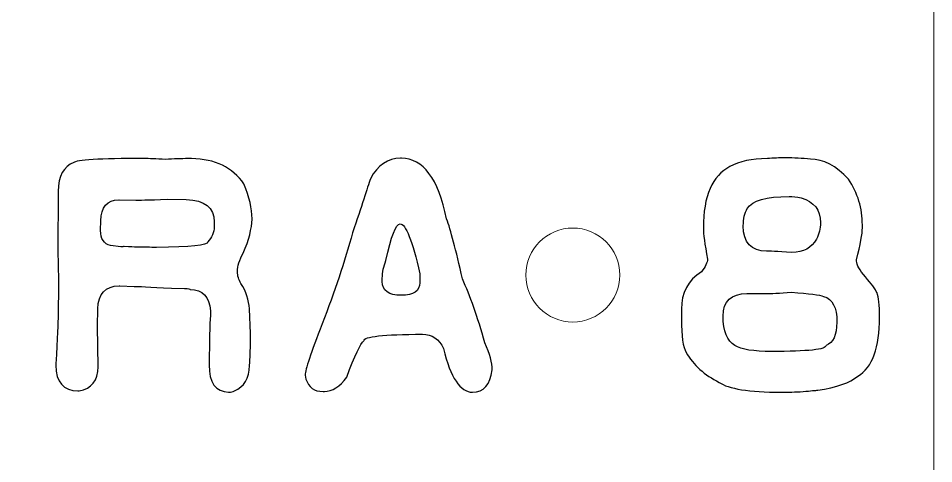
# Model space of a CAD drawing. Header units: centimetres. Extents: x -13.1 to 12.9, y -13 to 13.
# Drawn here: x 9.832 to 12.95, y 4.355 to 5.871 of the extents above; entities that cross this region are included whole.
import ezdxf

# ---------------------------------------------------------------- set-up
doc = ezdxf.new("R2010")
doc.units = ezdxf.units.CM
doc.header["$MEASUREMENT"] = 0
doc.layers.add('Layer 1', color=7, linetype='Continuous')

msp = doc.modelspace()

# ---------------------------------------------------------------- linework, layer by layer
at = {"layer": 'Layer 1', "color": 250, "lineweight": 9}
msp.add_open_spline([(-12.85, 12.98), (-12.85, 12.98), (12.75, 12.98), (12.75, 12.98), (12.75, 12.98), (12.86, 12.98), (12.95, 12.88999), (12.95, 12.78), (12.95, 12.78), (12.95, 12.78), (12.95, -12.82), (12.95, -12.82), (12.95, -12.82), (12.95, -12.93001), (12.86, -13.02), (12.75, -13.02), (12.75, -13.02), (12.75, -13.02), (-12.85, -13.02), (-12.85, -13.02), (-12.85, -13.02), (-12.96, -13.02), (-13.05, -12.93001), (-13.05, -12.82), (-13.05, -12.82), (-13.05, -12.82), (-13.05, 12.78), (-13.05, 12.78), (-13.05, 12.78), (-13.05, 12.88999), (-12.96, 12.98), (-12.85, 12.98)], degree=3, knots=[0, 0, 0, 0, 0.1111111, 0.1111111, 0.1111111, 0.1111111, 0.2222222, 0.2222222, 0.2222222, 0.2222222, 0.3333333, 0.3333333, 0.3333333, 0.3333333, 0.4444444, 0.4444444, 0.4444444, 0.4444444, 0.5555556, 0.5555556, 0.5555556, 0.5555556, 0.6666667, 0.6666667, 0.6666667, 0.6666667, 0.7777778, 0.7777778, 0.7777778, 0.7777778, 1, 1, 1, 1], dxfattribs=at)
at = {"layer": 'Layer 1', "color": 177}
for points, knots in [([(11.13443, 5.39403), (11.13443, 5.39403), (11.13697, 5.39403), (11.13697, 5.39403), (11.13697, 5.39403), (11.21105, 5.39403), (11.26249, 5.32524), (11.29127, 5.18766), (11.29127, 5.18766), (11.30461, 5.15083), (11.3226, 5.08288), (11.34525, 4.98361), (11.34525, 4.98361), (11.37086, 4.92646), (11.39647, 4.85407), (11.42166, 4.76602), (11.42166, 4.76602), (11.43817, 4.72834), (11.44643, 4.69765), (11.44643, 4.67415), (11.44643, 4.67415), (11.44029, 4.62335), (11.41785, 4.59795), (11.37933, 4.59795), (11.37933, 4.59795), (11.33763, 4.59795), (11.30461, 4.64727), (11.28027, 4.74612), (11.28027, 4.74612), (11.26566, 4.77872), (11.24196, 4.79501), (11.20894, 4.79501), (11.20894, 4.79501), (11.0758, 4.79501), (11.00912, 4.78761), (11.00912, 4.77279), (11.00912, 4.77279), (10.99769, 4.76369), (10.97822, 4.72262), (10.95091, 4.64939), (10.95091, 4.64939), (10.92742, 4.61679), (10.90202, 4.60028), (10.87471, 4.60028), (10.87471, 4.60028), (10.87471, 4.60028), (10.87027, 4.60028), (10.87027, 4.60028), (10.87027, 4.60028), (10.83979, 4.60028), (10.82032, 4.61446), (10.81206, 4.64261), (10.81206, 4.64261), (10.81206, 4.64261), (10.80952, 4.65616), (10.80952, 4.65616), (10.80952, 4.65616), (10.80952, 4.67352), (10.82899, 4.73194), (10.86773, 4.831), (10.86773, 4.831), (10.90964, 4.93979), (10.94393, 5.04288), (10.97081, 5.14045), (10.97081, 5.14045), (11.00129, 5.23147), (11.02161, 5.29285), (11.03156, 5.3246), (11.03156, 5.3246), (11.05675, 5.37096), (11.09104, 5.39403), (11.13443, 5.39403)], [0, 0, 0, 0, 0.0526316, 0.0526316, 0.0526316, 0.0526316, 0.1052632, 0.1052632, 0.1052632, 0.1052632, 0.1578947, 0.1578947, 0.1578947, 0.1578947, 0.2105263, 0.2105263, 0.2105263, 0.2105263, 0.2631579, 0.2631579, 0.2631579, 0.2631579, 0.3157895, 0.3157895, 0.3157895, 0.3157895, 0.3684211, 0.3684211, 0.3684211, 0.3684211, 0.4210526, 0.4210526, 0.4210526, 0.4210526, 0.4736842, 0.4736842, 0.4736842, 0.4736842, 0.5263158, 0.5263158, 0.5263158, 0.5263158, 0.5789474, 0.5789474, 0.5789474, 0.5789474, 0.6315789, 0.6315789, 0.6315789, 0.6315789, 0.6842105, 0.6842105, 0.6842105, 0.6842105, 0.7368421, 0.7368421, 0.7368421, 0.7368421, 0.7894737, 0.7894737, 0.7894737, 0.7894737, 0.8421053, 0.8421053, 0.8421053, 0.8421053, 0.8947368, 0.8947368, 0.8947368, 0.8947368, 1, 1, 1, 1]), ([(12.38346, 5.39298), (12.4042, 5.39467), (12.42452, 5.39552), (12.44484, 5.39552), (12.44484, 5.39552), (12.47384, 5.39552), (12.5022, 5.39403), (12.53035, 5.39107), (12.53035, 5.39107), (12.57459, 5.39107), (12.61777, 5.36842), (12.6601, 5.32291), (12.6601, 5.32291), (12.69143, 5.27571), (12.70709, 5.22364), (12.70709, 5.1667), (12.70709, 5.1667), (12.70709, 5.1667), (12.70709, 5.15739), (12.70709, 5.15739), (12.70709, 5.15739), (12.70709, 5.13707), (12.70053, 5.10088), (12.6872, 5.04881), (12.6872, 5.04881), (12.6872, 5.04881), (12.6872, 5.04394), (12.6872, 5.04394), (12.6872, 5.04394), (12.6872, 5.03103), (12.69736, 5.01325), (12.71768, 4.99017), (12.71768, 4.99017), (12.738, 4.96731), (12.75112, 4.94911), (12.75705, 4.93556), (12.75705, 4.93556), (12.76297, 4.92223), (12.76594, 4.89492), (12.76594, 4.85344), (12.76594, 4.85344), (12.76594, 4.74972), (12.74117, 4.68262), (12.69164, 4.65193), (12.69164, 4.65193), (12.66518, 4.63055), (12.61968, 4.61447), (12.55512, 4.60431), (12.55512, 4.60431), (12.54813, 4.60431), (12.53162, 4.60282), (12.50559, 4.59986), (12.50559, 4.59986), (12.47871, 4.59859), (12.45373, 4.59795), (12.43045, 4.59795), (12.43045, 4.59795), (12.32101, 4.59795), (12.25074, 4.60917), (12.21963, 4.6314), (12.21963, 4.6314), (12.16967, 4.65595), (12.132, 4.68982), (12.10681, 4.73321), (12.10681, 4.73321), (12.09601, 4.75057), (12.09072, 4.78846), (12.09072, 4.84666), (12.09072, 4.84666), (12.09072, 4.84666), (12.09072, 4.88074), (12.09072, 4.88074), (12.09072, 4.88074), (12.09072, 4.93578), (12.11337, 4.97811), (12.15888, 5.00795), (12.15888, 5.00795), (12.17264, 5.02531), (12.17941, 5.03949), (12.17941, 5.05071), (12.17941, 5.05071), (12.17031, 5.10151), (12.16565, 5.13707), (12.16565, 5.15739), (12.16565, 5.15739), (12.16565, 5.26576), (12.19592, 5.33519), (12.25624, 5.36567), (12.25624, 5.36567), (12.28821, 5.38387), (12.33054, 5.39298), (12.38346, 5.39298)], [0, 0, 0, 0, 0.0416667, 0.0416667, 0.0416667, 0.0416667, 0.0833333, 0.0833333, 0.0833333, 0.0833333, 0.125, 0.125, 0.125, 0.125, 0.1666667, 0.1666667, 0.1666667, 0.1666667, 0.2083333, 0.2083333, 0.2083333, 0.2083333, 0.25, 0.25, 0.25, 0.25, 0.2916667, 0.2916667, 0.2916667, 0.2916667, 0.3333333, 0.3333333, 0.3333333, 0.3333333, 0.375, 0.375, 0.375, 0.375, 0.4166667, 0.4166667, 0.4166667, 0.4166667, 0.4583333, 0.4583333, 0.4583333, 0.4583333, 0.5, 0.5, 0.5, 0.5, 0.5416667, 0.5416667, 0.5416667, 0.5416667, 0.5833333, 0.5833333, 0.5833333, 0.5833333, 0.625, 0.625, 0.625, 0.625, 0.6666667, 0.6666667, 0.6666667, 0.6666667, 0.7083333, 0.7083333, 0.7083333, 0.7083333, 0.75, 0.75, 0.75, 0.75, 0.7916667, 0.7916667, 0.7916667, 0.7916667, 0.8333333, 0.8333333, 0.8333333, 0.8333333, 0.875, 0.875, 0.875, 0.875, 0.9166667, 0.9166667, 0.9166667, 0.9166667, 1, 1, 1, 1]), ([(10.42196, 5.39297), (10.50303, 5.3917), (10.56251, 5.36292), (10.60061, 5.30661), (10.60061, 5.30661), (10.61923, 5.26195), (10.62855, 5.22258), (10.62855, 5.18829), (10.62855, 5.18829), (10.62855, 5.18829), (10.62855, 5.18639), (10.62855, 5.18639), (10.62855, 5.18639), (10.6277, 5.15464), (10.61775, 5.11632), (10.5987, 5.07166), (10.5987, 5.07166), (10.58558, 5.04859), (10.5788, 5.02742), (10.5788, 5.00837), (10.5788, 5.00837), (10.5788, 4.99398), (10.58283, 4.98043), (10.59066, 4.96816), (10.59066, 4.96816), (10.60844, 4.94001), (10.61796, 4.91101), (10.61923, 4.88137), (10.61923, 4.88137), (10.61923, 4.88137), (10.62283, 4.79755), (10.62283, 4.79755), (10.62283, 4.79755), (10.62283, 4.79755), (10.62283, 4.77088), (10.62283, 4.77088), (10.62283, 4.77088), (10.62283, 4.74104), (10.62177, 4.71395), (10.61987, 4.68897), (10.61987, 4.68897), (10.61944, 4.64515), (10.6023, 4.61637), (10.56822, 4.60218), (10.56822, 4.60218), (10.56293, 4.59943), (10.557, 4.59795), (10.55044, 4.59795), (10.55044, 4.59795), (10.55044, 4.59795), (10.54854, 4.59795), (10.54854, 4.59795), (10.54854, 4.59795), (10.5043, 4.5988), (10.48207, 4.62991), (10.48207, 4.69151), (10.48207, 4.69151), (10.48207, 4.69151), (10.48207, 4.69595), (10.48207, 4.69595), (10.48207, 4.69595), (10.48207, 4.69595), (10.48334, 4.77766), (10.48334, 4.77766), (10.48334, 4.77766), (10.48377, 4.80179), (10.48504, 4.83396), (10.48715, 4.87439), (10.48715, 4.87439), (10.4825, 4.92286), (10.45964, 4.9472), (10.41815, 4.94763), (10.41815, 4.94763), (10.41815, 4.94932), (10.41159, 4.95038), (10.39846, 4.9508), (10.39846, 4.9508), (10.39846, 4.9508), (10.3538, 4.95144), (10.3538, 4.95144), (10.3538, 4.95144), (10.27887, 4.95588), (10.23675, 4.95821), (10.22723, 4.95821), (10.22723, 4.95821), (10.22723, 4.95821), (10.1777, 4.95948), (10.1777, 4.95948), (10.1777, 4.95948), (10.1777, 4.95948), (10.17579, 4.95948), (10.17579, 4.95948), (10.17579, 4.95948), (10.12859, 4.95948), (10.10446, 4.93344), (10.10319, 4.88137), (10.10319, 4.88137), (10.10319, 4.88137), (10.10255, 4.82232), (10.10255, 4.82232), (10.10255, 4.82232), (10.10255, 4.82232), (10.10446, 4.68474), (10.10446, 4.68474), (10.10446, 4.68474), (10.10361, 4.63711), (10.08223, 4.60959), (10.0399, 4.60218), (10.0399, 4.60218), (10.0399, 4.60218), (10.03567, 4.60218), (10.03567, 4.60218), (10.03567, 4.60218), (9.98571, 4.60303), (9.96052, 4.63224), (9.96052, 4.6896), (9.96052, 4.6896), (9.96052, 4.6896), (9.96052, 4.69405), (9.96052, 4.69405), (9.96052, 4.69405), (9.96518, 4.78295), (9.96772, 4.83798), (9.96815, 4.85894), (9.96815, 4.85894), (9.96815, 4.85894), (9.96857, 4.90614), (9.96857, 4.90614), (9.96857, 4.90614), (9.96899, 4.92011), (9.9692, 4.93493), (9.9692, 4.95017), (9.9692, 4.95017), (9.9692, 4.9889), (9.96836, 5.03293), (9.96688, 5.08225), (9.96688, 5.08225), (9.96688, 5.12352), (9.96709, 5.15294), (9.96751, 5.1703), (9.96751, 5.1703), (9.96793, 5.21898), (9.96815, 5.24967), (9.96815, 5.26195), (9.96815, 5.26195), (9.96815, 5.26195), (9.96815, 5.28121), (9.96815, 5.28121), (9.96815, 5.28121), (9.9692, 5.33371), (9.98698, 5.36651), (10.02127, 5.37921), (10.02127, 5.37921), (10.02889, 5.38874), (10.1089, 5.3934), (10.2613, 5.3934), (10.2613, 5.3934), (10.27718, 5.39318), (10.30131, 5.39191), (10.33391, 5.3898), (10.33391, 5.3898), (10.36206, 5.39191), (10.38767, 5.39297), (10.41074, 5.39297), (10.41074, 5.39297), (10.41074, 5.39297), (10.42196, 5.39297), (10.42196, 5.39297)], [0, 0, 0, 0, 0.0232558, 0.0232558, 0.0232558, 0.0232558, 0.0465116, 0.0465116, 0.0465116, 0.0465116, 0.0697674, 0.0697674, 0.0697674, 0.0697674, 0.0930233, 0.0930233, 0.0930233, 0.0930233, 0.1162791, 0.1162791, 0.1162791, 0.1162791, 0.1395349, 0.1395349, 0.1395349, 0.1395349, 0.1627907, 0.1627907, 0.1627907, 0.1627907, 0.1860465, 0.1860465, 0.1860465, 0.1860465, 0.2093023, 0.2093023, 0.2093023, 0.2093023, 0.2325581, 0.2325581, 0.2325581, 0.2325581, 0.255814, 0.255814, 0.255814, 0.255814, 0.2790698, 0.2790698, 0.2790698, 0.2790698, 0.3023256, 0.3023256, 0.3023256, 0.3023256, 0.3255814, 0.3255814, 0.3255814, 0.3255814, 0.3488372, 0.3488372, 0.3488372, 0.3488372, 0.372093, 0.372093, 0.372093, 0.372093, 0.3953488, 0.3953488, 0.3953488, 0.3953488, 0.4186047, 0.4186047, 0.4186047, 0.4186047, 0.4418605, 0.4418605, 0.4418605, 0.4418605, 0.4651163, 0.4651163, 0.4651163, 0.4651163, 0.4883721, 0.4883721, 0.4883721, 0.4883721, 0.5116279, 0.5116279, 0.5116279, 0.5116279, 0.5348837, 0.5348837, 0.5348837, 0.5348837, 0.5581395, 0.5581395, 0.5581395, 0.5581395, 0.5813953, 0.5813953, 0.5813953, 0.5813953, 0.6046512, 0.6046512, 0.6046512, 0.6046512, 0.627907, 0.627907, 0.627907, 0.627907, 0.6511628, 0.6511628, 0.6511628, 0.6511628, 0.6744186, 0.6744186, 0.6744186, 0.6744186, 0.6976744, 0.6976744, 0.6976744, 0.6976744, 0.7209302, 0.7209302, 0.7209302, 0.7209302, 0.744186, 0.744186, 0.744186, 0.744186, 0.7674419, 0.7674419, 0.7674419, 0.7674419, 0.7906977, 0.7906977, 0.7906977, 0.7906977, 0.8139535, 0.8139535, 0.8139535, 0.8139535, 0.8372093, 0.8372093, 0.8372093, 0.8372093, 0.8604651, 0.8604651, 0.8604651, 0.8604651, 0.8837209, 0.8837209, 0.8837209, 0.8837209, 0.9069767, 0.9069767, 0.9069767, 0.9069767, 0.9302326, 0.9302326, 0.9302326, 0.9302326, 0.9534884, 0.9534884, 0.9534884, 0.9534884, 1, 1, 1, 1]), ([(10.23231, 5.25158), (10.23231, 5.25158), (10.17579, 5.25285), (10.17579, 5.25285), (10.17579, 5.25285), (10.17579, 5.25285), (10.17452, 5.25285), (10.17452, 5.25285), (10.17452, 5.25285), (10.13494, 5.25285), (10.11441, 5.22872), (10.11314, 5.18088), (10.11314, 5.18088), (10.11314, 5.18088), (10.1125, 5.14913), (10.1125, 5.14913), (10.1125, 5.14913), (10.1125, 5.14913), (10.1125, 5.14786), (10.1125, 5.14786), (10.1125, 5.14786), (10.1125, 5.1195), (10.12372, 5.10257), (10.14595, 5.09706), (10.14595, 5.09706), (10.14595, 5.09706), (10.18193, 5.09219), (10.18193, 5.09219), (10.18193, 5.09219), (10.18701, 5.09219), (10.19061, 5.09283), (10.19315, 5.0941), (10.19315, 5.0941), (10.21347, 5.09241), (10.22765, 5.09156), (10.2359, 5.09156), (10.2359, 5.09156), (10.26025, 5.09114), (10.28268, 5.09092), (10.303, 5.09092), (10.303, 5.09092), (10.41942, 5.09092), (10.47784, 5.09727), (10.47784, 5.11019), (10.47784, 5.11019), (10.49181, 5.12373), (10.49901, 5.14088), (10.49943, 5.16162), (10.49943, 5.16162), (10.49943, 5.16162), (10.49943, 5.17771), (10.49943, 5.17771), (10.49943, 5.17771), (10.49943, 5.22681), (10.46768, 5.25221), (10.40397, 5.25327), (10.40397, 5.25327), (10.40397, 5.25327), (10.34068, 5.25454), (10.34068, 5.25454), (10.34068, 5.25454), (10.27422, 5.25243), (10.23802, 5.25158), (10.23231, 5.25158)], [0, 0, 0, 0, 0.0588235, 0.0588235, 0.0588235, 0.0588235, 0.1176471, 0.1176471, 0.1176471, 0.1176471, 0.1764706, 0.1764706, 0.1764706, 0.1764706, 0.2352941, 0.2352941, 0.2352941, 0.2352941, 0.2941176, 0.2941176, 0.2941176, 0.2941176, 0.3529412, 0.3529412, 0.3529412, 0.3529412, 0.4117647, 0.4117647, 0.4117647, 0.4117647, 0.4705882, 0.4705882, 0.4705882, 0.4705882, 0.5294118, 0.5294118, 0.5294118, 0.5294118, 0.5882353, 0.5882353, 0.5882353, 0.5882353, 0.6470588, 0.6470588, 0.6470588, 0.6470588, 0.7058824, 0.7058824, 0.7058824, 0.7058824, 0.7647059, 0.7647059, 0.7647059, 0.7647059, 0.8235294, 0.8235294, 0.8235294, 0.8235294, 0.8823529, 0.8823529, 0.8823529, 0.8823529, 1, 1, 1, 1]), ([(12.30154, 5.16416), (12.30154, 5.1068), (12.328, 5.07802), (12.38092, 5.07802), (12.38092, 5.07802), (12.38748, 5.07802), (12.41626, 5.07653), (12.46706, 5.07357), (12.46706, 5.07357), (12.50643, 5.07357), (12.53437, 5.08881), (12.55088, 5.11887), (12.55088, 5.11887), (12.55999, 5.1358), (12.56443, 5.15464), (12.56443, 5.17538), (12.56443, 5.17538), (12.56443, 5.21793), (12.54263, 5.24608), (12.49881, 5.25963), (12.49881, 5.25963), (12.48379, 5.26259), (12.47024, 5.26407), (12.45775, 5.26407), (12.45775, 5.26407), (12.37922, 5.26407), (12.33181, 5.25031), (12.3153, 5.22301), (12.3153, 5.22301), (12.3062, 5.20819), (12.30154, 5.18851), (12.30154, 5.16416)], [0, 0, 0, 0, 0.1111111, 0.1111111, 0.1111111, 0.1111111, 0.2222222, 0.2222222, 0.2222222, 0.2222222, 0.3333333, 0.3333333, 0.3333333, 0.3333333, 0.4444444, 0.4444444, 0.4444444, 0.4444444, 0.5555556, 0.5555556, 0.5555556, 0.5555556, 0.6666667, 0.6666667, 0.6666667, 0.6666667, 0.7777778, 0.7777778, 0.7777778, 0.7777778, 1, 1, 1, 1]), ([(11.07178, 4.98551), (11.07178, 4.98551), (11.07178, 4.9743), (11.07178, 4.9743), (11.07178, 4.9743), (11.07178, 4.94339), (11.09358, 4.92773), (11.13697, 4.92773), (11.13697, 4.92773), (11.17867, 4.92773), (11.19962, 4.94212), (11.19962, 4.97049), (11.19962, 4.97049), (11.19962, 4.97049), (11.19962, 5.00033), (11.19962, 5.00033), (11.19962, 5.00033), (11.17443, 5.114), (11.152, 5.17093), (11.13252, 5.17093), (11.13252, 5.17093), (11.11855, 5.17093), (11.10247, 5.12924), (11.08426, 5.04563), (11.08426, 5.04563), (11.07686, 5.02658), (11.07262, 5.00647), (11.07178, 4.98551)], [0, 0, 0, 0, 0.125, 0.125, 0.125, 0.125, 0.25, 0.25, 0.25, 0.25, 0.375, 0.375, 0.375, 0.375, 0.5, 0.5, 0.5, 0.5, 0.625, 0.625, 0.625, 0.625, 0.75, 0.75, 0.75, 0.75, 1, 1, 1, 1]), ([(12.37541, 4.93345), (12.37541, 4.93345), (12.31403, 4.93345), (12.31403, 4.93345), (12.31403, 4.93345), (12.25984, 4.93345), (12.23275, 4.90784), (12.23275, 4.85661), (12.23275, 4.85661), (12.23275, 4.80539), (12.24608, 4.77216), (12.27297, 4.75671), (12.27297, 4.75671), (12.2954, 4.74316), (12.33689, 4.73639), (12.39764, 4.73639), (12.39764, 4.73639), (12.52167, 4.73639), (12.58369, 4.74316), (12.58369, 4.75671), (12.58369, 4.75671), (12.60719, 4.76581), (12.61946, 4.79227), (12.62031, 4.83608), (12.62031, 4.83608), (12.62031, 4.88625), (12.60528, 4.91546), (12.57501, 4.92413), (12.57501, 4.92413), (12.56231, 4.92879), (12.52591, 4.93324), (12.46579, 4.93789), (12.46579, 4.93789), (12.42537, 4.93493), (12.39531, 4.93345), (12.37541, 4.93345)], [0, 0, 0, 0, 0.1, 0.1, 0.1, 0.1, 0.2, 0.2, 0.2, 0.2, 0.3, 0.3, 0.3, 0.3, 0.4, 0.4, 0.4, 0.4, 0.5, 0.5, 0.5, 0.5, 0.6, 0.6, 0.6, 0.6, 0.7, 0.7, 0.7, 0.7, 0.8, 0.8, 0.8, 0.8, 1, 1, 1, 1])]:
    msp.add_open_spline(points, degree=3, knots=knots, dxfattribs=at)
at = {"layer": 'Layer 1', "color": 242, "lineweight": 9}
msp.add_open_spline([(11.56099, 4.99673), (11.56099, 5.08509), (11.63263, 5.15673), (11.72099, 5.15673), (11.72099, 5.15673), (11.80935, 5.15673), (11.88099, 5.08509), (11.88099, 4.99673), (11.88099, 4.99673), (11.88099, 4.90837), (11.80936, 4.83673), (11.72099, 4.83673), (11.72099, 4.83673), (11.63263, 4.83673), (11.56099, 4.90837), (11.56099, 4.99673)], degree=3, knots=[0, 0, 0, 0, 0.2, 0.2, 0.2, 0.2, 0.4, 0.4, 0.4, 0.4, 0.6, 0.6, 0.6, 0.6, 1, 1, 1, 1], dxfattribs=at)

doc.saveas('drawing.dxf')
